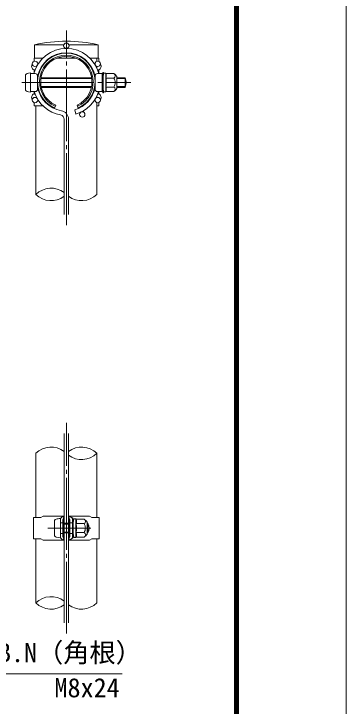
# Model space of a CAD drawing. Units: millimetres, scale not verified. Extents: x -4200 to 4200, y -2970 to 2970.
# Drawn here: x 3368 to 4200, y -517 to 1218 of the extents above; entities that cross this region are included whole.
import ezdxf
from ezdxf.enums import TextEntityAlignment as Align

# ---------------------------------------------------------------- set-up
doc = ezdxf.new("R2010")
doc.units = ezdxf.units.MM
doc.header["$LTSCALE"] = 10
doc.linetypes.add('LONG_CHAIN', pattern=[21, 18, -1, 1, -1])
for name, color, linetype, lineweight in [('0-2_D-STR-DIM', 7, 'Continuous', 9), ('0-7_D-STR1', 1, 'Continuous', 9), ('0-8_D-BMK', 2, 'LONG_CHAIN', 9), ('0-9_D-STR2', 7, 'Continuous', 9), ('0-A_D-STR3', 3, 'Continuous', 9), ('0-D_D-STR-TXT', 7, 'Continuous', 9), ('0-E_D-TTL', 7, 'Continuous', 9)]:
    doc.layers.add(name, color=color, linetype=linetype, lineweight=lineweight)
doc.styles.add('ＭＳ ゴシック', font='')
doc.styles.get('ＭＳ ゴシック').set_extended_font_data('MS Gothic')

msp = doc.modelspace()

# ---------------------------------------------------------------- linework, layer by layer
at = {"layer": '0-2_D-STR-DIM'}
for centre, start, end in [((3461.13, 727.25), 52.7739, 134.81854), ((3461.13, 803.93), 225.18146, 307.2261), ((3537.33, 803.93), 232.7739, 314.81854), ((3461.13, 78.37), 52.7739, 134.81854), ((3537.33, 78.37), 45.18146, 127.2261), ((3537.33, 155.06), 232.7739, 314.81854), ((3461.13, -296.63), 52.7739, 134.81854), ((3461.13, -219.94), 225.18146, 307.2261), ((3537.33, -219.94), 232.7739, 314.81854)]:
    msp.add_arc(centre, 54.05, start, end, dxfattribs=at)
at = {"layer": '0-7_D-STR1'}
for p, q in [((3492.86, 1140.59), (3419.43, 1140.59)), ((3419.43, 1140.59), (3419.43, 1107.59)), ((3579.03, 1140.59), (3505.59, 1140.59)), ((3579.03, 1107.59), (3579.03, 1140.59)), ((3440.44, 1107.59), (3419.43, 1107.59)), ((3459.43, 1107.59), (3457.3, 1107.59)), ((3459.43, 1107.59), (3457.3, 1107.59)), ((3522.07, 1107.59), (3476.39, 1107.59)), ((3541.16, 1107.59), (3539.03, 1107.59)), ((3579.03, 1107.59), (3558.02, 1107.59)), ((3575.43, 1099.28), (3575.43, 1107.59)), ((3575.43, 1082.94), (3575.43, 1086.65)), ((3575.43, 1008.53), (3575.43, 1012.24)), ((3575.43, 765.59), (3575.43, 995.9)), ((3423.03, 987.59), (3423.03, 765.59)), ((3423.03, 116.72), (3423.03, -43.78)), ((3575.43, -43.78), (3575.43, 116.72)), ((3423.03, -97.78), (3423.03, -258.28)), ((3575.43, -258.28), (3575.43, -97.78))]:
    msp.add_line(p, q, dxfattribs=at)
msp.add_arc((3499.23, 791.31), 358.28, 77.13052, 102.86948, dxfattribs=at)
at = {"layer": '0-8_D-BMK'}
for p, q in [((3499.23, 688.91), (3499.23, 1176.59)), ((3387.91, 1046.06), (3660.53, 1046.06)), ((3499.23, -334.97), (3499.23, 193.4)), ((3453.23, -70.78), (3560.45, -70.78))]:
    msp.add_line(p, q, dxfattribs=at)
at = {"layer": '0-9_D-STR2'}
for p, q in [((3520.15, 977.44), (3523.23, 967.09)), ((3493.83, 715.59), (3493.83, 954.18)), ((3504.63, 715.59), (3504.63, 954.18)), ((3493.83, -308.28), (3493.83, 166.72)), ((3504.63, -308.28), (3504.63, 166.72))]:
    msp.add_line(p, q, dxfattribs=at)
for centre in [(3499.23, 1138.34), (3420.64, 1092.96), (3577.82, 1092.96), (3420.64, 1002.21), (3577.82, 1002.21), (3539.18, 966.11)]:
    msp.add_circle(centre, 6.75, dxfattribs=at)
for centre, radius, start, end in [((3499.23, 1047.59), 84, 14.4591, 165.5409), ((3499.23, 1047.59), 73.2, 10.38886, 169.61114), ((3499.23, 1047.59), 73.2, 190.38886, 260.16066), ((3499.23, 1047.59), 73.2, 286.60421, 349.61114), ((3499.23, 1047.59), 84, 196.62015, 260.16066), ((3499.23, 1047.59), 84, 286.60421, 343.37985), ((3483.03, 954.18), 21.6, 0, 80.16066), ((3483.03, 954.18), 10.8, 0, 80.16066)]:
    msp.add_arc(centre, radius, start, end, dxfattribs=at)
at = {"layer": '0-A_D-STR3'}
for p, q in [((3440.44, 1107.59), (3418.23, 1107.59)), ((3418.23, 1099.27), (3418.23, 1107.59)), ((3459.43, 1107.59), (3457.3, 1107.59)), ((3459.43, 1107.59), (3457.3, 1107.59)), ((3575.43, 1107.59), (3580.23, 1107.59)), ((3580.23, 1099.27), (3580.23, 1107.59)), ((3418.23, 1069.84), (3418.23, 1077.59)), ((3580.23, 1069.84), (3580.23, 1077.59)), ((3397.24, 1065.63), (3397.24, 1026.5)), ((3409.23, 1068.56), (3421.23, 1068.56)), ((3409.24, 1022.06), (3409.24, 1070.06)), ((3418.23, 1071.59), (3418.23, 1069.84)), ((3427.23, 1029.56), (3427.23, 1062.56)), ((3571.23, 1062.56), (3571.23, 1029.56)), ((3577.23, 1068.56), (3589.23, 1068.56)), ((3589.23, 1068.56), (3589.23, 1023.56)), ((3590.77, 1066.91), (3589.23, 1061.6)), ((3589.23, 1061.6), (3589.23, 1030.52)), ((3590.77, 1071.23), (3590.77, 1066.91)), ((3590.77, 1071.23), (3592.27, 1071.23)), ((3591.33, 1059.54), (3592.49, 1069.03)), ((3591.33, 1059.54), (3591.33, 1032.54)), ((3592.27, 1071.23), (3592.27, 1066.91)), ((3597.8, 1069.29), (3592.79, 1069.29)), ((3597.92, 1046.04), (3597.92, 1069.22)), ((3598.22, 1068.56), (3598.09, 1069.07)), ((3618.31, 1068.58), (3598.22, 1068.58)), ((3625.83, 1061.06), (3625.83, 1031.06)), ((3427.23, 1058.06), (3427.99, 1058.06)), ((3427.23, 1056.03), (3427.72, 1056.03)), ((3435.59, 1056.03), (3562.87, 1056.03)), ((3435.89, 1058.06), (3562.57, 1058.06)), ((3570.46, 1058.06), (3571.23, 1058.06)), ((3570.73, 1056.03), (3571.23, 1056.03)), ((3590.73, 1058.21), (3591.33, 1058.21)), ((3591.33, 1058.21), (3591.33, 1033.91)), ((3618.31, 1057.32), (3597.92, 1057.32)), ((3597.92, 1046.04), (3597.92, 1022.87)), ((3625.83, 1058.06), (3646.23, 1058.06)), ((3625.83, 1056.03), (3646.23, 1056.03)), ((3646.23, 1058.06), (3646.23, 1034.06)), ((3427.23, 1036.09), (3428.15, 1036.09)), ((3427.29, 1034.06), (3428.51, 1034.06)), ((3436.07, 1036.09), (3562.39, 1036.09)), ((3436.47, 1034.06), (3561.99, 1034.06)), ((3569.95, 1034.06), (3571.17, 1034.06)), ((3570.3, 1036.09), (3571.23, 1036.09)), ((3590.77, 1024.54), (3589.23, 1030.52)), ((3590.73, 1033.91), (3591.33, 1033.91)), ((3590.73, 1030.52), (3592.27, 1024.54)), ((3591.33, 1032.54), (3592.49, 1023.06)), ((3592.27, 1024.54), (3592.27, 1020.23)), ((3618.31, 1034.81), (3597.92, 1034.81)), ((3625.83, 1036.09), (3646.23, 1036.09)), ((3625.83, 1034.06), (3646.23, 1034.06)), ((3409.23, 1023.56), (3421.23, 1023.56)), ((3418.23, 1017.59), (3418.23, 1023.56)), ((3577.23, 1023.56), (3589.23, 1023.56)), ((3580.23, 1017.59), (3580.23, 1023.56)), ((3597.73, 1022.79), (3592.79, 1022.79)), ((3618.31, 1023.55), (3598.22, 1023.55)), ((3418.23, 987.59), (3418.23, 995.91)), ((3469.23, 982.14), (3472.48, 989.23)), ((3529.23, 982.14), (3525.98, 989.23)), ((3580.23, 987.59), (3580.23, 995.91)), ((3440.44, 987.59), (3418.23, 987.59)), ((3459.43, 987.59), (3457.3, 987.59)), ((3575.43, 987.59), (3580.23, 987.59)), ((3417.03, -97.78), (3417.03, -43.78)), ((3417.03, -43.78), (3435.06, -43.78)), ((3435.06, -43.78), (3441.06, -40.78)), ((3441.06, -40.78), (3493.19, -40.78)), ((3469.79, -51.28), (3469.79, -90.28)), ((3490.18, -40.78), (3484.19, -46.78)), ((3484.19, -94.78), (3484.19, -46.78)), ((3484.19, -46.78), (3484.19, -94.78)), ((3490.18, -40.78), (3493.18, -43.78)), ((3493.18, -43.78), (3490.18, -49.27)), ((3490.18, -92.3), (3490.18, -49.27)), ((3491.71, -46.48), (3493.19, -46.48)), ((3493.18, -95.08), (3493.18, -46.48)), ((3493.19, -46.48), (3493.19, -40.78)), ((3557.4, -40.78), (3505.27, -40.78)), ((3505.27, -46.48), (3505.27, -40.78)), ((3508.27, -40.78), (3505.27, -43.78)), ((3505.27, -43.78), (3508.27, -49.27)), ((3505.27, -95.08), (3505.27, -46.48)), ((3506.75, -46.48), (3505.27, -46.48)), ((3508.27, -40.78), (3514.27, -46.78)), ((3508.27, -92.3), (3508.27, -49.27)), ((3514.27, -45.28), (3514.27, -49.6)), ((3515.77, -45.28), (3514.27, -45.28)), ((3514.27, -94.78), (3514.27, -46.78)), ((3514.83, -51.35), (3516.99, -54.37)), ((3515.77, -45.28), (3515.77, -49.6)), ((3516.05, -50.47), (3517.29, -52.21)), ((3516.67, -57.28), (3517.83, -47.8)), ((3523.14, -47.53), (3518.13, -47.53)), ((3523.27, -70.78), (3523.27, -47.61)), ((3523.56, -48.27), (3523.43, -47.76)), ((3543.65, -48.27), (3523.56, -48.27)), ((3563.4, -43.78), (3557.4, -40.78)), ((3581.43, -43.78), (3563.4, -43.78)), ((3581.43, -97.78), (3581.43, -43.78)), ((3484.19, -57.28), (3490.18, -57.28)), ((3493.18, -58.78), (3504.63, -58.78)), ((3493.18, -60.81), (3504.63, -60.81)), ((3514.27, -57.28), (3508.27, -57.28)), ((3514.27, -58.78), (3516.67, -58.78)), ((3514.27, -60.81), (3516.67, -60.81)), ((3516.67, -57.28), (3516.67, -84.28)), ((3543.65, -59.52), (3523.27, -59.52)), ((3551.17, -55.78), (3551.17, -85.78)), ((3551.17, -58.78), (3553.19, -58.78)), ((3551.17, -60.81), (3554.16, -60.81)), ((3553.19, -58.78), (3553.19, -82.78)), ((3484.19, -84.28), (3490.18, -84.28)), ((3493.18, -80.75), (3504.63, -80.75)), ((3493.18, -82.78), (3504.63, -82.78)), ((3514.27, -84.28), (3508.27, -84.28)), ((3514.27, -80.75), (3516.67, -80.75)), ((3514.27, -82.78), (3516.67, -82.78)), ((3516.67, -84.28), (3517.83, -93.77)), ((3523.27, -70.78), (3523.27, -93.96)), ((3543.65, -82.04), (3523.27, -82.04)), ((3551.17, -80.75), (3554.16, -80.75)), ((3551.17, -82.78), (3553.19, -82.78)), ((3417.03, -97.78), (3435.06, -97.78)), ((3435.06, -97.78), (3441.06, -100.78)), ((3441.06, -100.78), (3493.19, -100.78)), ((3490.18, -100.78), (3484.19, -94.78)), ((3493.18, -97.78), (3490.18, -92.3)), ((3490.18, -100.78), (3493.18, -97.78)), ((3491.71, -95.08), (3493.19, -95.08)), ((3493.19, -100.78), (3493.19, -95.08)), ((3505.27, -97.78), (3508.27, -92.3)), ((3505.27, -100.78), (3505.27, -95.08)), ((3506.75, -95.08), (3505.27, -95.08)), ((3508.27, -100.78), (3505.27, -97.78)), ((3557.4, -100.78), (3505.27, -100.78)), ((3508.27, -100.78), (3514.27, -94.78)), ((3514.27, -91.96), (3514.27, -96.28)), ((3514.83, -90.22), (3516.99, -87.19)), ((3516.05, -91.09), (3517.29, -89.35)), ((3523.07, -94.03), (3518.13, -94.03)), ((3543.65, -93.3), (3523.56, -93.3)), ((3563.4, -97.78), (3557.4, -100.78)), ((3581.43, -97.78), (3563.4, -97.78))]:
    msp.add_line(p, q, dxfattribs=at)
for points in [[(3592.27, 1066.91), (3590.73, 1061.6), (3590.73, 1030.52)], [(3590.77, 1024.54), (3590.77, 1020.23), (3592.27, 1020.23)], [(3515.77, -91.96), (3515.77, -96.28), (3514.27, -96.28)]]:
    msp.add_lwpolyline(points, dxfattribs=at)
for centre, radius, start, end in [((3499.23, 1047.59), 72, 294.62432, 245.37568), ((3499.23, 1047.59), 72, 294.62432, 245.37568), ((3499.23, 1047.59), 67.2, 294.62432, 245.37568), ((3499.23, 1047.59), 64.2, 294.62432, 245.37568), ((3421.98, 1086.59), 9.75, 145.52206, 247.38014), ((3416.69, 1086.59), 9.13, 279.7159, 299.45512), ((3416.69, 1086.59), 9.13, 9.9641, 11.59585), ((3581.77, 1086.59), 9.13, 168.40415, 170.0359), ((3581.77, 1086.59), 9.13, 240.54488, 260.2841), ((3576.48, 1086.59), 9.75, 292.61986, 34.47794), ((3421.23, 1062.56), 6, 0, 90), ((3577.23, 1062.56), 6, 90, 180), ((3589.61, 1058.26), 1.71, 358.43845, 49.48837), ((3592.79, 1068.99), 0.3, 90, 173), ((3597.8, 1068.99), 0.3, 15, 90), ((3583.28, 1062.93), 15.97, 339.37322, 22.7756), ((3615.26, 1062.95), 6.4, 298.45309, 61.54691), ((3605.5, 1048.3), 24, 32.13463, 57.68315), ((3535.66, 1046.04), 63.57, 0, 10.20031), ((3535.66, 1046.04), 63.57, 349.79969, 0), ((3601.04, 1046.06), 20.62, 0, 33.09348), ((3601.04, 1046.06), 20.62, 326.90652, 0), ((3623.73, 1046.06), 25.5, 331.92751, 28.07249), ((3421.23, 1029.56), 6, 270, 0), ((3577.23, 1029.56), 6, 180, 270), ((3589.61, 1033.87), 1.71, 310.51348, 1.56339), ((3583.28, 1029.16), 15.97, 337.2244, 20.62678), ((3615.26, 1029.18), 6.4, 298.45309, 61.54691), ((3605.5, 1043.83), 24, 302.31685, 327.86537), ((3421.98, 1008.59), 9.75, 112.61986, 214.47794), ((3416.69, 1008.59), 9.13, 60.54488, 80.2841), ((3416.69, 1008.59), 9.13, 348.40415, 350.0359), ((3581.77, 1008.59), 9.13, 189.9641, 191.59585), ((3581.77, 1008.59), 9.13, 189.9641, 191.59585), ((3581.77, 1008.59), 9.13, 99.7159, 119.45512), ((3576.48, 1008.59), 9.75, 325.52206, 67.38014), ((3592.79, 1023.09), 0.3, 187, 270), ((3597.73, 1023.09), 0.3, 270, 337.2244), ((3517.27, -49.6), 3, 180, 215.53768), ((3517.27, -49.6), 1.5, 180, 215.53768), ((3518.13, -47.83), 0.3, 90, 173), ((3523.14, -47.83), 0.3, 15, 90), ((3508.62, -53.9), 15.97, 339.37322, 22.7756), ((3540.6, -53.9), 6.4, 298.45309, 61.54691), ((3530.85, -68.55), 24, 32.13463, 57.68315), ((3515.77, -55.24), 1.5, 33.43373, 35.53768), ((3461, -70.78), 63.57, 0, 10.20031), ((3526.38, -70.78), 20.62, 0, 33.09348), ((3530.69, -70.78), 25.5, 331.92751, 28.07249), ((3508.62, -87.67), 15.97, 337.2244, 20.62678), ((3461, -70.78), 63.57, 349.79969, 0), ((3526.38, -70.78), 20.62, 326.90652, 0), ((3540.6, -87.67), 6.4, 298.45309, 61.54691), ((3530.85, -73.02), 24, 302.31685, 327.86537), ((3517.27, -91.96), 3, 144.46232, 180), ((3517.27, -91.96), 1.5, 144.46232, 180), ((3515.77, -86.32), 1.5, 324.46232, 326.56627), ((3518.13, -93.73), 0.3, 187, 270), ((3523.07, -93.73), 0.3, 270, 337.2244)]:
    msp.add_arc(centre, radius, start, end, dxfattribs=at)
for centre, start_param, end_param in [((3411.64, 1065.63), 1.7382444, 3.1415927), ((3411.64, 1026.5), 3.1415927, 4.5449409), ((3484.19, -51.28), 1.5707963, 3.1415927), ((3484.19, -90.28), 3.1415927, 4.712389)]:
    msp.add_ellipse(centre, major_axis=(14.4, 0), ratio=0.3125, start_param=start_param, end_param=end_param, dxfattribs=at)
at = {"layer": '0-D_D-STR-TXT'}
msp.add_lwpolyline([(3638.9, -435.75), (3078.33, -435.75), (2940.67, -91.12)], dxfattribs=at)
at = {"layer": '0-E_D-TTL', "color": 2}
msp.add_lwpolyline([(-4199.68, 2970.23), (4200.32, 2970.23), (4200.32, -2969.77), (-4199.68, -2969.77)], close=True, dxfattribs=at)
at = {"layer": '0-E_D-TTL'}
for points in [[(-3929.68, 2750.23), (3930.32, 2750.23), (3930.32, -2749.77), (-3929.68, -2749.77)], [(-3927.18, 2747.73), (3927.82, 2747.73), (3927.82, -2747.27), (-3927.18, -2747.27)], [(-3924.68, 2745.23), (3925.32, 2745.23), (3925.32, -2744.77), (-3924.68, -2744.77)], [(-3922.18, 2742.73), (3922.82, 2742.73), (3922.82, -2742.27), (-3922.18, -2742.27)], [(-3919.68, 2740.23), (3920.32, 2740.23), (3920.32, -2739.77), (-3919.68, -2739.77)]]:
    msp.add_lwpolyline(points, close=True, dxfattribs=at)

# ---------------------------------------------------------------- texts
at = {"layer": '0-D_D-STR-TXT', "style": 'ＭＳ ゴシック'}
for s, p in [('バンドB.N（角根）', (3131.03, -421.26)), ('M8x24', (3469.44, -509.29))]:
    msp.add_text(s, height=48.09, dxfattribs=at).set_placement(p, align=Align.BOTTOM_LEFT)

doc.saveas('drawing.dxf')
